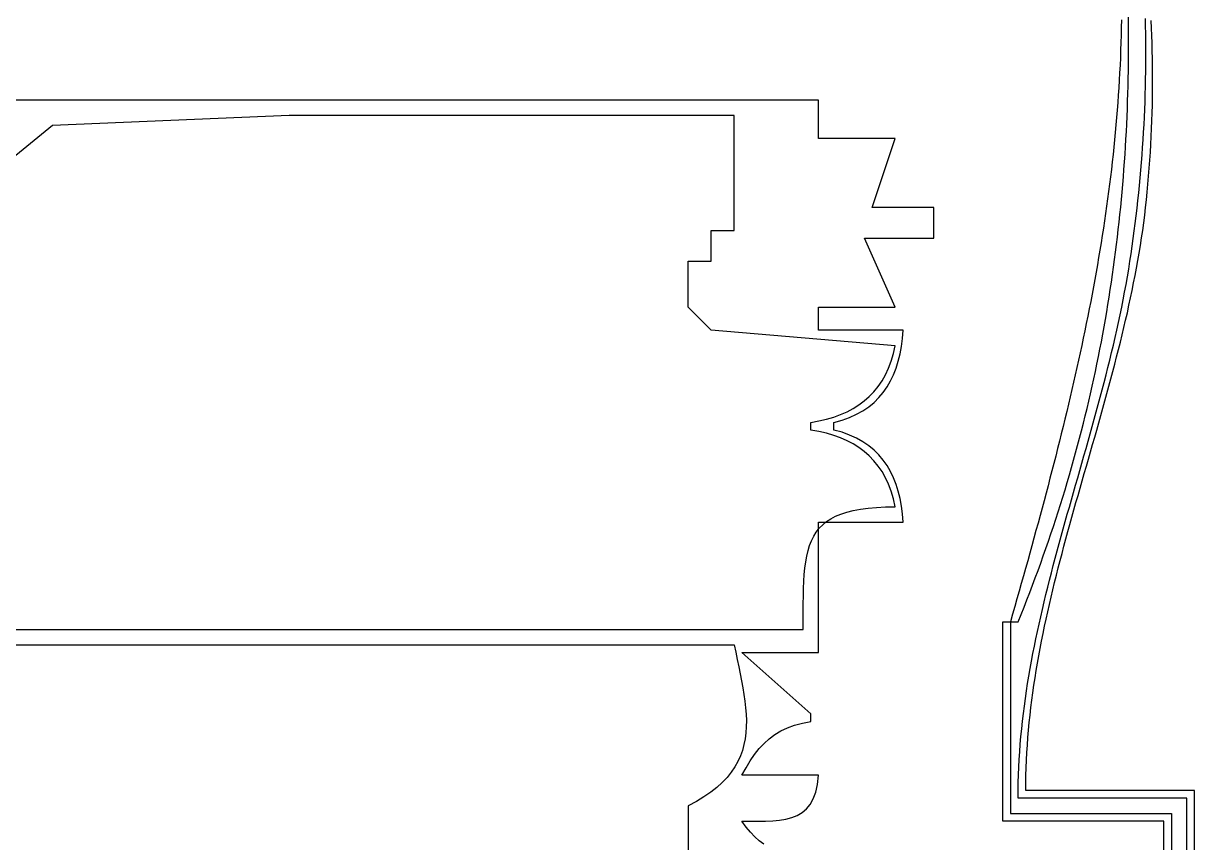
# Model space of a CAD drawing. Header units: metres. Extents: x 191 to 592, y 202 to 1163.
# Drawn here: x 411.4 to 564, y 376.2 to 483 of the extents above; entities that cross this region are included whole.
import ezdxf

# ---------------------------------------------------------------- set-up
doc = ezdxf.new("R2010")
doc.units = ezdxf.units.M

msp = doc.modelspace()

# ---------------------------------------------------------------- linework, layer by layer
for p, q in [((554.4477, 482.4774), (554.4253, 481.491)), ((554.4648, 483.4655), (554.4477, 482.4774)), ((555.3865, 482.8079), (555.374, 483.8072)), ((555.3948, 481.8095), (555.3865, 482.8079)), ((557.62, 482.6637), (557.5987, 483.6505)), ((557.636, 481.6766), (557.62, 482.6637)), ((558.3977, 482.4103), (558.3541, 483.4026)), ((558.4355, 481.416), (558.3977, 482.4103)), ((554.4253, 481.491), (554.3974, 480.5064)), ((555.3989, 480.8118), (555.3948, 481.8095)), ((555.3986, 479.815), (555.3989, 480.8118)), ((557.6467, 480.6893), (557.636, 481.6766)), ((558.4672, 480.4195), (558.4355, 481.416)), ((554.3643, 479.5235), (554.326, 478.5422)), ((554.3974, 480.5064), (554.3643, 479.5235)), ((555.3941, 478.8191), (555.3986, 479.815)), ((557.6522, 479.7017), (557.6467, 480.6893)), ((557.6523, 478.7139), (557.6522, 479.7017)), ((558.4929, 479.4207), (558.4672, 480.4195)), ((558.5124, 478.4197), (558.4929, 479.4207)), ((554.326, 478.5422), (554.2825, 477.5624)), ((555.3721, 476.8296), (555.3853, 477.8239)), ((555.3853, 477.8239), (555.3941, 478.8191)), ((557.647, 477.7258), (557.6523, 478.7139)), ((558.5257, 477.4164), (558.5124, 478.4197)), ((554.2338, 476.5843), (554.1801, 475.6076)), ((554.2825, 477.5624), (554.2338, 476.5843)), ((555.3547, 475.836), (555.3721, 476.8296)), ((557.6204, 475.7491), (557.6364, 476.7376)), ((557.6364, 476.7376), (557.647, 477.7258)), ((558.5327, 476.4107), (558.5257, 477.4164)), ((558.5333, 475.4025), (558.5327, 476.4107)), ((554.1801, 475.6076), (554.1213, 474.6323)), ((555.3065, 473.8513), (555.3328, 474.8433)), ((555.3328, 474.8433), (555.3547, 475.836)), ((557.5722, 473.7716), (557.599, 474.7604)), ((557.599, 474.7604), (557.6204, 475.7491)), ((558.5275, 474.3919), (558.5333, 475.4025)), ((554.0575, 473.6585), (553.9888, 472.686)), ((554.1213, 474.6323), (554.0575, 473.6585)), ((555.2759, 472.8601), (555.3065, 473.8513)), ((557.5399, 472.7826), (557.5722, 473.7716)), ((558.4962, 472.3628), (558.5151, 473.3787)), ((558.5151, 473.3787), (558.5275, 474.3919)), ((515, 473), (402, 473)), ((515, 468), (515, 473)), ((553.9153, 471.7147), (553.8369, 470.7448)), ((553.9888, 472.686), (553.9153, 471.7147)), ((555.2013, 470.8801), (555.2408, 471.8697)), ((555.2408, 471.8697), (555.2759, 472.8601)), ((557.459, 470.8041), (557.5022, 471.7934)), ((557.5022, 471.7934), (557.5399, 472.7826)), ((558.4705, 471.3443), (558.4962, 472.3628)), ((446, 471), (415.1435, 469.6821)), ((504, 471), (446, 471)), ((504, 456), (504, 471)), ((553.8369, 470.7448), (553.7537, 469.776)), ((555.1573, 469.8912), (555.2013, 470.8801)), ((557.4104, 469.8147), (557.459, 470.8041)), ((558.3989, 469.2991), (558.4381, 470.3231)), ((558.4381, 470.3231), (558.4705, 471.3443)), ((415.1435, 469.6821), (402, 459)), ((553.6658, 468.8083), (553.5732, 467.8418)), ((553.7537, 469.776), (553.6658, 468.8083)), ((555.0558, 467.9157), (555.1088, 468.9031)), ((555.1088, 468.9031), (555.1573, 469.8912)), ((557.2965, 467.8356), (557.3562, 468.8252)), ((557.3562, 468.8252), (557.4104, 469.8147)), ((558.3528, 468.2723), (558.3989, 469.2991)), ((525, 468), (515, 468)), ((522, 459), (525, 468)), ((553.5732, 467.8418), (553.4761, 466.8763)), ((554.9983, 466.929), (555.0558, 467.9157)), ((557.2313, 466.8459), (557.2965, 467.8356)), ((558.2395, 466.2098), (558.2997, 467.2425)), ((558.2997, 467.2425), (558.3528, 468.2723)), ((553.3743, 465.9117), (553.268, 464.9482)), ((553.4761, 466.8763), (553.3743, 465.9117)), ((554.8697, 464.9579), (554.9363, 465.9431)), ((554.9363, 465.9431), (554.9983, 466.929)), ((557.0841, 464.8663), (557.1605, 465.8561)), ((557.1605, 465.8561), (557.2313, 466.8459)), ((558.1722, 465.1741), (558.2395, 466.2098)), ((553.268, 464.9482), (553.1573, 463.9855)), ((554.7985, 463.9734), (554.8697, 464.9579)), ((557.0021, 463.8764), (557.0841, 464.8663)), ((558.0159, 463.0934), (558.0977, 464.1353)), ((558.0977, 464.1353), (558.1722, 465.1741)), ((553.0422, 463.0237), (552.9226, 462.0626)), ((553.1573, 463.9855), (553.0422, 463.0237)), ((554.6422, 462.0066), (554.7227, 462.9897)), ((554.7227, 462.9897), (554.7985, 463.9734)), ((556.8213, 461.8966), (556.9145, 462.8865)), ((556.9145, 462.8865), (557.0021, 463.8764)), ((557.9267, 462.0483), (558.0159, 463.0934)), ((552.7988, 461.1024), (552.6707, 460.1428)), ((552.9226, 462.0626), (552.7988, 461.1024)), ((554.4674, 460.0426), (554.5572, 461.0243)), ((554.5572, 461.0243), (554.6422, 462.0066)), ((556.7225, 460.9068), (556.8213, 461.8966)), ((557.7298, 460.0012), (557.8302, 461)), ((557.8302, 461), (557.9267, 462.0483)), ((552.6707, 460.1428), (552.5384, 459.1839)), ((554.373, 459.0616), (554.4674, 460.0426)), ((556.5077, 458.927), (556.6179, 459.9169)), ((556.6179, 459.9169), (556.7225, 460.9068)), ((557.6199, 459.005), (557.7298, 460.0012)), ((530, 459), (522, 459)), ((530, 455), (530, 459)), ((552.402, 458.2255), (552.2614, 457.2678)), ((552.5384, 459.1839), (552.402, 458.2255)), ((554.17, 457.1017), (554.2739, 458.0813)), ((554.2739, 458.0813), (554.373, 459.0616)), ((556.2702, 456.9474), (556.3918, 457.9372)), ((556.3918, 457.9372), (556.5077, 458.927)), ((557.3727, 457.0201), (557.5008, 458.0113)), ((557.5008, 458.0113), (557.6199, 459.005)), ((552.2614, 457.2678), (552.1168, 456.3105)), ((554.0615, 456.1227), (554.17, 457.1017)), ((556.1428, 455.9578), (556.2702, 456.9474)), ((557.236, 456.0313), (557.3727, 457.0201)), ((501, 452), (501, 456)), ((501, 456), (504, 456)), ((525, 446), (521, 455)), ((521, 455), (530, 455)), ((551.9682, 455.3537), (551.8156, 454.3973)), ((552.1168, 456.3105), (551.9682, 455.3537)), ((553.83, 454.1667), (553.9481, 455.1443)), ((553.9481, 455.1443), (554.0615, 456.1227)), ((555.8708, 453.9786), (556.0097, 454.9681)), ((556.0097, 454.9681), (556.1428, 455.9578)), ((556.9376, 454.0607), (557.0909, 455.0449)), ((557.0909, 455.0449), (557.236, 456.0313)), ((551.6592, 453.4412), (551.4988, 452.4854)), ((551.8156, 454.3973), (551.6592, 453.4412)), ((553.707, 453.1896), (553.83, 454.1667)), ((555.7261, 452.9892), (555.8708, 453.9786)), ((556.7765, 453.0787), (556.9376, 454.0607)), ((498, 446), (498, 452)), ((498, 452), (501, 452)), ((551.4988, 452.4854), (551.3347, 451.5299)), ((553.4467, 451.2374), (553.5793, 452.2132)), ((553.5793, 452.2132), (553.707, 453.1896)), ((555.4149, 450.9917), (555.5756, 452)), ((555.5756, 452), (555.7261, 452.9892)), ((556.4317, 451.1212), (556.6077, 452.0989)), ((556.6077, 452.0989), (556.7765, 453.0787)), ((551.1669, 450.5746), (550.9953, 449.6195)), ((551.3347, 451.5299), (551.1669, 450.5746)), ((553.3092, 450.2623), (553.4467, 451.2374)), ((555.2463, 449.9868), (555.4149, 450.9917)), ((556.2485, 450.1455), (556.4317, 451.1212)), ((550.9953, 449.6195), (550.8201, 448.6645)), ((553.0196, 448.3138), (553.1669, 449.2877)), ((553.1669, 449.2877), (553.3092, 450.2623)), ((554.8867, 447.9868), (555.0702, 448.9852)), ((555.0702, 448.9852), (555.2463, 449.9868)), ((555.8622, 448.1998), (556.0586, 449.1717)), ((556.0586, 449.1717), (556.2485, 450.1455)), ((550.6413, 447.7095), (550.459, 446.7545)), ((550.8201, 448.6645), (550.6413, 447.7095)), ((552.7104, 446.3677), (552.8675, 447.3405)), ((552.8675, 447.3405), (553.0196, 448.3138)), ((554.6962, 446.9914), (554.8867, 447.9868)), ((555.4509, 446.2614), (555.6595, 447.2297)), ((555.6595, 447.2297), (555.8622, 448.1998)), ((501, 443), (498, 446)), ((515, 443), (515, 446)), ((515, 446), (525, 446)), ((550.2732, 445.7995), (550.0839, 444.8444)), ((550.459, 446.7545), (550.2732, 445.7995)), ((552.5483, 445.3955), (552.7104, 446.3677)), ((554.2954, 445.0097), (554.499, 445.9991)), ((554.499, 445.9991), (554.6962, 446.9914)), ((555.2365, 445.2948), (555.4509, 446.2614)), ((550.0839, 444.8444), (549.8913, 443.8892)), ((552.2092, 443.4529), (552.3813, 444.424)), ((552.3813, 444.424), (552.5483, 445.3955)), ((554.0855, 444.0231), (554.2954, 445.0097)), ((554.7918, 443.3664), (555.0168, 444.3298)), ((555.0168, 444.3298), (555.2365, 445.2948)), ((525, 441), (501, 443)), ((526, 443), (515, 443)), ((525.9188, 441.9365), (526, 443)), ((549.6953, 442.9338), (549.496, 441.9781)), ((549.8913, 443.8892), (549.6953, 442.9338)), ((552.0322, 442.4825), (552.2092, 443.4529)), ((553.6486, 442.0577), (553.8699, 443.0391)), ((553.8699, 443.0391), (554.0855, 444.0231)), ((554.5619, 442.4045), (554.7918, 443.3664)), ((525.791, 440.911), (525.9188, 441.9365)), ((549.496, 441.9781), (549.2936, 441.0222)), ((551.6629, 440.5432), (551.8501, 441.5126)), ((551.8501, 441.5126), (552.0322, 442.4825)), ((553.4221, 441.0789), (553.6486, 442.0577)), ((554.0886, 440.4849), (554.3275, 441.444)), ((554.3275, 441.444), (554.5619, 442.4045)), ((524.4623, 438.9867), (524.7575, 439.9621)), ((524.7575, 439.9621), (525, 441)), ((525.3881, 438.9794), (525.6148, 439.9249)), ((525.6148, 439.9249), (525.791, 440.911)), ((549.0879, 440.0659), (548.8791, 439.1092)), ((549.2936, 441.0222), (549.0879, 440.0659)), ((551.4707, 439.5744), (551.6629, 440.5432)), ((552.9542, 439.1281), (553.1905, 440.1024)), ((553.1905, 440.1024), (553.4221, 441.0789)), ((553.8457, 439.5271), (554.0886, 440.4849)), ((523.7154, 437.2186), (524.1148, 438.0727)), ((524.1148, 438.0727), (524.4623, 438.9867)), ((524.7763, 437.2158), (525.1093, 438.0759)), ((525.1093, 438.0759), (525.3881, 438.9794)), ((548.6672, 438.1521), (548.4523, 437.1945)), ((548.8791, 439.1092), (548.6672, 438.1521)), ((551.0709, 437.6384), (551.2733, 438.6062)), ((551.2733, 438.6062), (551.4707, 439.5744)), ((552.4686, 437.1861), (552.7135, 438.1561)), ((552.7135, 438.1561), (552.9542, 439.1281)), ((553.3487, 437.6151), (553.599, 438.5705)), ((553.599, 438.5705), (553.8457, 439.5271)), ((523.2646, 436.4233), (523.7154, 437.2186)), ((524.3873, 436.4004), (524.7763, 437.2158)), ((548.4523, 437.1945), (548.2344, 436.2364)), ((550.6505, 435.7045), (550.8632, 436.6712)), ((550.8632, 436.6712), (551.0709, 437.6384)), ((552.2199, 436.2181), (552.4686, 437.1861)), ((552.8386, 435.7076), (553.0951, 436.6608)), ((553.0951, 436.6608), (553.3487, 437.6151)), ((522.2104, 435.0039), (522.7628, 435.6855)), ((522.7628, 435.6855), (523.2646, 436.4233)), ((523.4336, 434.909), (523.9403, 435.631)), ((523.9403, 435.631), (524.3873, 436.4004)), ((548.0136, 435.2777), (547.79, 434.3184)), ((548.2344, 436.2364), (548.0136, 435.2777)), ((550.4326, 434.7383), (550.6505, 435.7045)), ((551.7121, 434.2875), (551.9676, 435.2519)), ((551.9676, 435.2519), (552.2199, 436.2181)), ((552.5793, 434.7554), (552.8386, 435.7076)), ((520.2541, 433.2835), (520.9556, 433.8042)), ((520.9556, 433.8042), (521.6078, 434.3772)), ((521.5356, 433.0408), (522.2331, 433.6126)), ((521.6078, 434.3772), (522.2104, 435.0039)), ((522.2331, 433.6126), (522.8651, 434.2358)), ((522.8651, 434.2358), (523.4336, 434.909)), ((547.79, 434.3184), (547.5635, 433.3584)), ((549.9811, 432.8074), (550.2094, 433.7726)), ((550.2094, 433.7726), (550.4326, 434.7383)), ((551.4535, 433.3248), (551.7121, 434.2875)), ((552.0535, 432.8535), (552.3175, 433.804)), ((552.3175, 433.804), (552.5793, 434.7554)), ((516.9639, 431.6997), (517.8582, 432.0234)), ((517.8582, 432.0234), (518.7049, 432.3944)), ((518.7049, 432.3944), (519.5037, 432.814)), ((519.0314, 431.6473), (519.9366, 432.0568)), ((519.5037, 432.814), (520.2541, 433.2835)), ((519.9366, 432.0568), (520.7707, 432.5217)), ((520.7707, 432.5217), (521.5356, 433.0408)), ((547.3342, 432.3976), (547.1023, 431.4361)), ((547.5635, 433.3584), (547.3342, 432.3976)), ((549.7475, 431.8427), (549.9811, 432.8074)), ((550.9285, 431.404), (551.1922, 432.3637)), ((551.1922, 432.3637), (551.4535, 433.3248)), ((551.7876, 431.9038), (552.0535, 432.8535)), ((514, 431), (515.0343, 431.1893)), ((514, 430), (514, 431)), ((515.0343, 431.1893), (516.0224, 431.4221)), ((516.0224, 431.4221), (516.9639, 431.6997)), ((517, 431), (518.0531, 431.2946)), ((517, 430), (517, 431)), ((518.0531, 431.2946), (519.0314, 431.6473)), ((546.8676, 430.4738), (546.6304, 429.5105)), ((547.1023, 431.4361), (546.8676, 430.4738)), ((549.2645, 429.9147), (549.5086, 430.8785)), ((549.5086, 430.8785), (549.7475, 431.8427)), ((550.395, 429.4886), (550.6627, 430.4456)), ((550.6627, 430.4456), (550.9285, 431.404)), ((551.2512, 430.0065), (551.5201, 430.9549)), ((551.5201, 430.9549), (551.7876, 431.9038)), ((515.0343, 429.8106), (514, 430)), ((516.0224, 429.5778), (515.0343, 429.8106)), ((516.9639, 429.3002), (516.0224, 429.5778)), ((517.8582, 428.9765), (516.9639, 429.3002)), ((518.0531, 429.7053), (517, 430)), ((518.7049, 428.6055), (517.8582, 428.9765)), ((519.0314, 429.3526), (518.0531, 429.7053)), ((519.9366, 428.9431), (519.0314, 429.3526)), ((520.7707, 428.4782), (519.9366, 428.9431)), ((546.6304, 429.5105), (546.3905, 428.5464)), ((548.7603, 427.9886), (549.0151, 428.9514)), ((549.0151, 428.9514), (549.2645, 429.9147)), ((550.1258, 428.5326), (550.395, 429.4886)), ((550.7102, 428.1116), (550.9811, 429.0588)), ((550.9811, 429.0588), (551.2512, 430.0065)), ((519.5037, 428.1858), (518.7049, 428.6055)), ((520.2541, 427.7163), (519.5037, 428.1858)), ((520.9556, 427.1957), (520.2541, 427.7163)), ((521.5356, 427.9591), (520.7707, 428.4782)), ((522.2331, 427.3873), (521.5356, 427.9591)), ((522.8651, 426.7641), (522.2331, 427.3873)), ((546.1482, 427.5812), (545.9034, 426.6151)), ((546.3905, 428.5464), (546.1482, 427.5812)), ((548.5003, 427.0262), (548.7603, 427.9886)), ((549.5838, 426.6238), (549.8553, 427.5777)), ((549.8553, 427.5777), (550.1258, 428.5326)), ((550.4388, 427.1649), (550.7102, 428.1116)), ((521.6078, 426.6227), (520.9556, 427.1957)), ((522.2104, 425.996), (521.6078, 426.6227)), ((522.7628, 425.3144), (522.2104, 425.996)), ((523.4336, 426.0909), (522.8651, 426.7641)), ((523.9403, 425.3689), (523.4336, 426.0909)), ((545.9034, 426.6151), (545.6562, 425.6478)), ((547.964, 425.1028), (548.2348, 426.0643)), ((548.2348, 426.0643), (548.5003, 427.0262)), ((549.3116, 425.6707), (549.5838, 426.6238)), ((549.8952, 425.2726), (550.167, 426.2186)), ((550.167, 426.2186), (550.4388, 427.1649)), ((523.2646, 424.5765), (522.7628, 425.3144)), ((523.7154, 423.7812), (523.2646, 424.5765)), ((524.3873, 424.5995), (523.9403, 425.3689)), ((524.7763, 423.7841), (524.3873, 424.5995)), ((545.4067, 424.6795), (545.1548, 423.7099)), ((545.6562, 425.6478), (545.4067, 424.6795)), ((547.6878, 424.1417), (547.964, 425.1028)), ((548.7663, 423.7667), (549.039, 424.7184)), ((549.039, 424.7184), (549.3116, 425.6707)), ((549.3525, 423.3813), (549.6236, 424.3269)), ((549.6236, 424.3269), (549.8952, 425.2726)), ((524.1148, 422.9272), (523.7154, 423.7812)), ((524.4623, 422.0131), (524.1148, 422.9272)), ((525.1093, 422.924), (524.7763, 423.7841)), ((525.3881, 422.0205), (525.1093, 422.924)), ((545.1548, 423.7099), (544.9007, 422.7392)), ((547.1191, 422.2208), (547.4062, 423.181)), ((547.4062, 423.181), (547.6878, 424.1417)), ((548.2216, 421.8648), (548.4937, 422.8155)), ((548.4937, 422.8155), (548.7663, 423.7667)), ((549.0822, 422.436), (549.3525, 423.3813)), ((524.7575, 421.0378), (524.4623, 422.0131)), ((525.6148, 421.075), (525.3881, 422.0205)), ((544.6444, 421.7671), (544.3859, 420.7938)), ((544.9007, 422.7392), (544.6444, 421.7671)), ((546.8266, 421.261), (547.1191, 422.2208)), ((547.9503, 420.9144), (548.2216, 421.8648)), ((548.5451, 420.5454), (548.813, 421.4907)), ((548.813, 421.4907), (549.0822, 422.436)), ((520.4453, 419.6947), (521.4506, 419.8286)), ((521.4506, 419.8286), (522.5424, 419.9239)), ((522.5424, 419.9239), (523.7243, 419.9809)), ((523.7243, 419.9809), (525, 420)), ((525, 420), (524.7575, 421.0378)), ((525.791, 420.0889), (525.6148, 421.075)), ((525.9188, 419.0634), (525.791, 420.0889)), ((544.1254, 419.819), (543.8628, 418.8429)), ((544.3859, 420.7938), (544.1254, 419.819)), ((546.2251, 419.3425), (546.5286, 420.3016)), ((546.5286, 420.3016), (546.8266, 421.261)), ((547.4109, 419.0142), (547.6799, 419.9642)), ((547.6799, 419.9642), (547.9503, 420.9144)), ((548.2787, 419.6), (548.5451, 420.5454)), ((516.0312, 418.0603), (516.5921, 418.4333)), ((516.5921, 418.4333), (517.2182, 418.7656)), ((517.2182, 418.7656), (517.913, 419.0575)), ((517.913, 419.0575), (518.6801, 419.3095)), ((518.6801, 419.3095), (519.523, 419.5217)), ((519.523, 419.5217), (520.4453, 419.6947)), ((526, 418), (525.9188, 419.0634)), ((543.8628, 418.8429), (543.5982, 417.8653)), ((545.6016, 417.4257), (545.9161, 418.3839)), ((545.9161, 418.3839), (546.2251, 419.3425)), ((547.1435, 418.0642), (547.4109, 419.0142)), ((547.7518, 417.709), (548.0142, 418.6546)), ((548.0142, 418.6546), (548.2787, 419.6)), ((514.3671, 416.1545), (514.7033, 416.6937)), ((514.7033, 416.6937), (515.0903, 417.1908)), ((515, 401), (515, 418)), ((515, 418), (526, 418)), ((515.0903, 417.1908), (515.5317, 417.6462)), ((515.5317, 417.6462), (516.0312, 418.0603)), ((543.3316, 416.8861), (543.0632, 415.9054)), ((543.5982, 417.8653), (543.3316, 416.8861)), ((545.2815, 416.4678), (545.6016, 417.4257)), ((546.6146, 416.1639), (546.8779, 417.1141)), ((546.8779, 417.1141), (547.1435, 418.0642)), ((547.2346, 415.8169), (547.4919, 416.7631)), ((547.4919, 416.7631), (547.7518, 417.709)), ((513.833, 414.9487), (514.0782, 415.573)), ((514.0782, 415.573), (514.3671, 416.1545)), ((543.0632, 415.9054), (542.7929, 414.9231)), ((544.6246, 414.5531), (544.9558, 415.5103)), ((544.9558, 415.5103), (545.2815, 416.4678)), ((546.0955, 414.2625), (546.3537, 415.2134)), ((546.3537, 415.2134), (546.6146, 416.1639)), ((546.9802, 414.8703), (547.2346, 415.8169)), ((513.4595, 413.5705), (513.628, 414.2813)), ((513.628, 414.2813), (513.833, 414.9487)), ((542.5208, 413.9391), (542.247, 412.9534)), ((542.7929, 414.9231), (542.5208, 413.9391)), ((544.2877, 413.5963), (544.6246, 414.5531)), ((545.8404, 413.3111), (546.0955, 414.2625)), ((546.4813, 412.9758), (546.729, 413.9233)), ((546.729, 413.9233), (546.9802, 414.8703)), ((513.2179, 412.0173), (513.324, 412.816)), ((513.324, 412.816), (513.4595, 413.5705)), ((542.247, 412.9534), (541.9715, 411.9659)), ((543.597, 411.6838), (543.9452, 412.6399)), ((543.9452, 412.6399), (544.2877, 413.5963)), ((545.3405, 411.4064), (545.5886, 412.3591)), ((545.5886, 412.3591), (545.8404, 413.3111)), ((546.2374, 412.0277), (546.4813, 412.9758)), ((513.0797, 410.2864), (513.1376, 411.1743)), ((513.1376, 411.1743), (513.2179, 412.0173)), ((541.6943, 410.9766), (541.4156, 409.9854)), ((541.9715, 411.9659), (541.6943, 410.9766)), ((542.8837, 409.7726), (543.2432, 410.728)), ((543.2432, 410.728), (543.597, 411.6838)), ((545.0962, 410.453), (545.3405, 411.4064)), ((545.7618, 410.1296), (545.9974, 411.079)), ((545.9974, 411.079), (546.2374, 412.0277)), ((513.0163, 408.375), (513.0404, 409.3534)), ((513.0404, 409.3534), (513.0797, 410.2864)), ((541.4156, 409.9854), (541.1353, 408.9924)), ((542.5184, 408.8174), (542.8837, 409.7726)), ((544.6205, 408.5433), (544.8561, 409.4986)), ((544.8561, 409.4986), (545.0962, 410.453)), ((545.3044, 408.2284), (545.5307, 409.1794)), ((545.5307, 409.1794), (545.7618, 410.1296)), ((513.0038, 407.3508), (513.0163, 408.375)), ((540.8536, 407.9973), (540.5704, 407.0003)), ((541.1353, 408.9924), (540.8536, 407.9973)), ((541.7707, 406.9081), (542.1475, 407.8626)), ((542.1475, 407.8626), (542.5184, 408.8174)), ((544.1638, 406.6292), (544.3896, 407.5868)), ((544.3896, 407.5868), (544.6205, 408.5433)), ((545.0833, 407.2765), (545.3044, 408.2284)), ((512.9992, 405.1636), (512.9993, 406.2804)), ((512.9993, 406.2804), (513.0038, 407.3508)), ((540.5704, 407.0003), (540.2858, 406.0012)), ((541.3882, 405.9539), (541.7707, 406.9081)), ((543.9434, 405.6703), (544.1638, 406.6292)), ((544.6573, 405.3698), (544.8675, 406.3237)), ((544.8675, 406.3237), (545.0833, 407.2765)), ((513, 404), (512.9992, 405.1636)), ((539, 379), (539, 405)), ((539, 405), (540, 405)), ((540.2858, 406.0012), (540, 405)), ((540, 405), (540, 380)), ((540, 405), (541, 405)), ((541, 405), (541.3882, 405.9539)), ((543.5196, 403.7481), (543.7285, 404.7099)), ((543.7285, 404.7099), (543.9434, 405.6703)), ((544.453, 404.4148), (544.6573, 405.3698)), ((402, 404), (513, 404)), ((543.3169, 402.7846), (543.5196, 403.7481)), ((544.0633, 402.5014), (544.2549, 403.4587)), ((544.2549, 403.4587), (544.453, 404.4148)), ((402, 402), (504, 402)), ((504, 402), (504.1977, 401.0303)), ((542.9311, 400.8525), (543.1206, 401.8195)), ((543.1206, 401.8195), (543.3169, 402.7846)), ((543.7004, 400.5828), (543.8784, 401.5428)), ((543.8784, 401.5428), (544.0633, 402.5014)), ((504.1977, 401.0303), (504.3968, 400.0752)), ((504.3968, 400.0752), (504.5935, 399.1347)), ((514, 393), (505, 401)), ((505, 401), (515, 401)), ((542.7487, 399.8836), (542.9311, 400.8525)), ((543.5297, 399.6214), (543.7004, 400.5828)), ((504.5935, 399.1347), (504.7834, 398.209)), ((542.4062, 397.9397), (542.5736, 398.9127)), ((542.5736, 398.9127), (542.7487, 399.8836)), ((543.2112, 397.6942), (543.3666, 398.6586)), ((543.3666, 398.6586), (543.5297, 399.6214)), ((504.7834, 398.209), (504.9627, 397.2979)), ((504.9627, 397.2979), (505.1273, 396.4014)), ((542.0954, 395.9869), (542.2467, 396.9645)), ((542.2467, 396.9645), (542.4062, 397.9397)), ((543.0639, 396.7282), (543.2112, 397.6942)), ((505.1273, 396.4014), (505.2731, 395.5197)), ((505.2731, 395.5197), (505.396, 394.6528)), ((541.9526, 395.0069), (542.0954, 395.9869)), ((542.7946, 394.7912), (542.925, 395.7606)), ((542.925, 395.7606), (543.0639, 396.7282)), ((505.396, 394.6528), (505.4921, 393.8005)), ((505.4921, 393.8005), (505.5572, 392.963)), ((541.6936, 393.0393), (541.8185, 394.0244)), ((541.8185, 394.0244), (541.9526, 395.0069)), ((542.5608, 392.847), (542.6731, 393.82)), ((542.6731, 393.82), (542.7946, 394.7912)), ((505.5572, 392.963), (505.5873, 392.1403)), ((514, 392), (514, 393)), ((541.578, 392.0514), (541.6936, 393.0393)), ((542.4579, 391.872), (542.5608, 392.847)), ((505.5783, 391.3324), (505.5262, 390.5393)), ((505.5873, 392.1403), (505.5783, 391.3324)), ((509.2999, 390.3012), (510.0891, 390.7732)), ((510.0891, 390.7732), (510.9459, 391.1778)), ((510.9459, 391.1778), (511.878, 391.5163)), ((511.878, 391.5163), (512.8934, 391.7899)), ((512.8934, 391.7899), (514, 392)), ((541.376, 390.0671), (541.472, 391.0607)), ((541.472, 391.0607), (541.578, 392.0514)), ((542.2814, 389.9161), (542.3647, 390.8951)), ((542.3647, 390.8951), (542.4579, 391.872)), ((505.427, 389.761), (505.2765, 388.9975)), ((505.5262, 390.5393), (505.427, 389.761)), ((507.8921, 389.1497), (508.5702, 389.7605)), ((508.5702, 389.7605), (509.2999, 390.3012)), ((541.2902, 389.0704), (541.376, 390.0671)), ((542.2083, 388.9349), (542.2814, 389.9161)), ((505.0707, 388.2489), (504.8057, 387.5152)), ((505.2765, 388.9975), (505.0707, 388.2489)), ((506.0889, 386.8842), (506.6594, 387.7129)), ((506.6594, 387.7129), (507.2578, 388.4676)), ((507.2578, 388.4676), (507.8921, 389.1497)), ((541.1504, 387.0675), (541.2149, 388.0706)), ((541.2149, 388.0706), (541.2902, 389.0704)), ((542.094, 386.966), (542.1458, 387.9516)), ((542.1458, 387.9516), (542.2083, 388.9349)), ((504.4772, 386.7964), (504.0813, 386.0925)), ((504.8057, 387.5152), (504.4772, 386.7964)), ((505.5383, 385.9803), (506.0889, 386.8842)), ((541.097, 386.0611), (541.1504, 387.0675)), ((542.0533, 385.9781), (542.094, 386.966)), ((503.071, 384.7295), (502.4485, 384.0704)), ((503.6139, 385.4035), (503.071, 384.7295)), ((504.0813, 386.0925), (503.6139, 385.4035)), ((505, 385), (505.5383, 385.9803)), ((515, 385), (505, 385)), ((514.8543, 383.8148), (515, 385)), ((541.0246, 384.0378), (541.055, 385.0512)), ((541.055, 385.0512), (541.097, 386.0611)), ((542.006, 383.9952), (542.0238, 384.9879)), ((542.0238, 384.9879), (542.0533, 385.9781)), ((501.7423, 383.4263), (500.9484, 382.7972)), ((502.4485, 384.0704), (501.7423, 383.4263)), ((514.618, 382.7965), (514.8543, 383.8148)), ((541.0062, 383.0208), (541.0246, 384.0378)), ((542, 383), (542.006, 383.9952)), ((500.0628, 382.1831), (499.0813, 381.584)), ((500.9484, 382.7972), (500.0628, 382.1831)), ((513.8887, 381.2102), (514.2949, 381.9325)), ((514.2949, 381.9325), (514.618, 382.7965)), ((541, 382), (541.0062, 383.0208)), ((563, 382), (541, 382)), ((564, 383), (542, 383)), ((563, 364), (563, 382)), ((564, 365), (564, 383)), ((499.0813, 381.584), (498, 381)), ((498, 381), (498, 375)), ((512.2085, 379.7666), (512.8418, 380.1399)), ((512.8418, 380.1399), (513.403, 380.6168)), ((513.403, 380.6168), (513.8887, 381.2102)), ((505.5475, 378.2396), (505, 379)), ((505, 379), (506.0746, 378.9979)), ((506.0746, 378.9979), (507.1071, 378.9986)), ((507.1071, 378.9986), (508.0937, 379.0146)), ((508.0937, 379.0146), (509.0307, 379.0586)), ((509.0307, 379.0586), (509.9145, 379.1431)), ((509.9145, 379.1431), (510.7412, 379.2809)), ((510.7412, 379.2809), (511.5071, 379.4845)), ((511.5071, 379.4845), (512.2085, 379.7666)), ((560, 379), (539, 379)), ((540, 380), (561, 380)), ((560, 365), (560, 379)), ((561, 380), (561, 364)), ((506.1085, 377.565), (505.5475, 378.2396)), ((506.6822, 376.9704), (506.1085, 377.565)), ((507.2673, 376.4504), (506.6822, 376.9704)), ((507.8629, 375.9993), (507.2673, 376.4504))]:
    msp.add_line(p, q)

doc.saveas('drawing.dxf')
